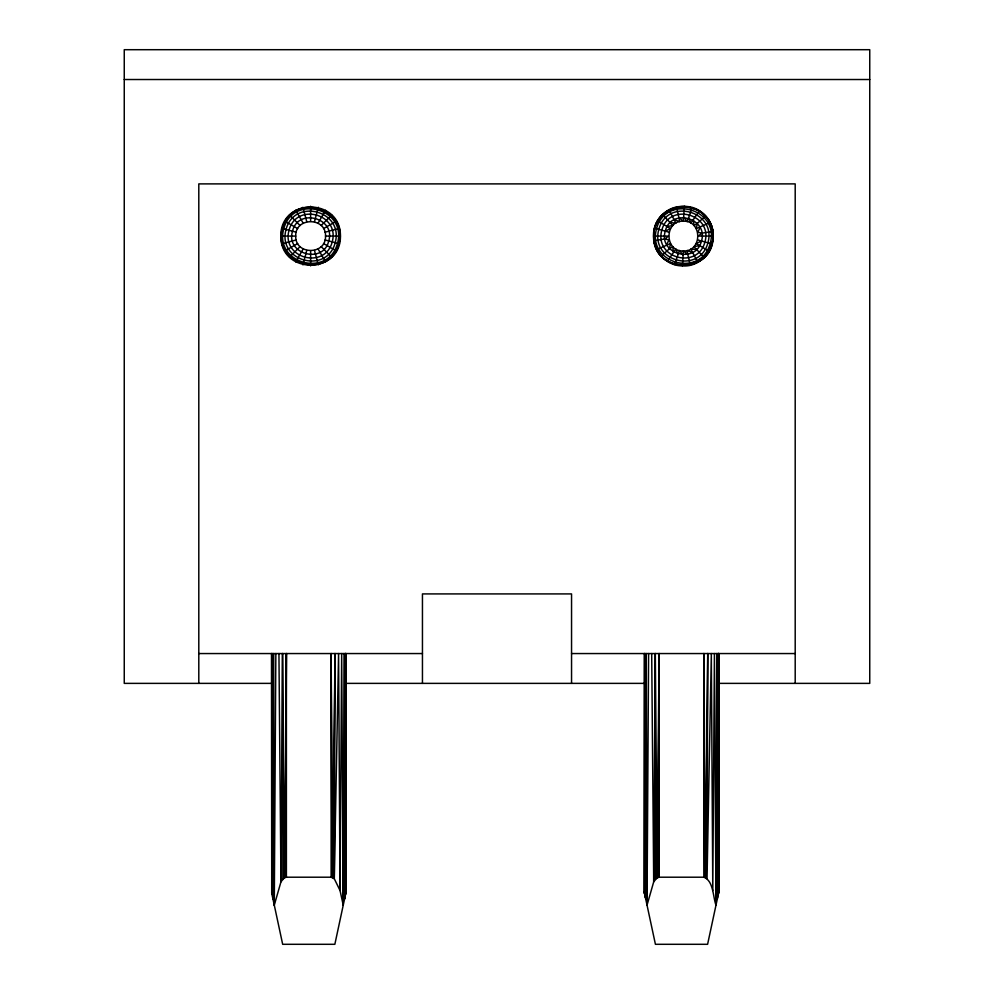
<?xml version="1.0" encoding="UTF-8"?>
<svg xmlns="http://www.w3.org/2000/svg" width="994" height="994" viewBox="0 0 994 994"><rect width="100%" height="100%" fill="white"/><g stroke="black" fill="none" stroke-linecap="round" stroke-linejoin="round"><path stroke-width="1.49" d="M271.921 894.165L271.996 653.555L273.002 899.16L273.487 653.555L274.282 905.174L280.954 881.827L282.532 653.555L284.185 877.951L280.954 881.827L278.941 653.555M345.452 894.849L345.527 653.555L345.415 681.362M345.8 893.246L345.527 653.555L344.794 897.905L344.036 653.555L343.241 905.174L340.035 890.5L338.581 653.555L334.282 878.733L340.035 890.5L341.675 653.555L343.241 905.174M346.036 653.555L345.9 892.724L346.036 892.115L334.854 944.3L282.669 944.3L271.722 893.184M651.691 653.555L653.704 881.827L656.935 877.951L655.282 653.555L653.704 881.827L647.032 905.174L646.237 653.555L645.752 899.16L644.746 653.555L644.671 894.165L644.236 892.115L644.472 893.246M718.202 894.849L718.277 653.555L718.165 681.362M718.724 892.413L718.786 653.555L718.55 893.246M644.472 893.184L655.419 944.3L707.604 944.3L718.786 892.115L718.65 892.724L718.786 653.555M271.486 653.555L271.722 893.246L271.996 653.555M285.725 877.267L286.396 653.555L284.185 877.951L286.396 877.205L331.126 877.205L334.282 878.733L334.99 653.555L332.667 877.565L331.126 653.555L331.126 877.205M644.373 892.724L644.746 653.555M658.475 877.267L659.146 653.555L656.935 877.951L659.146 877.205L703.876 877.205C713.692 880.982 712.872 896.874 715.991 905.174L716.786 653.555L717.544 897.905L718.277 653.555L718.65 892.724M703.876 877.205L703.876 653.555L705.417 877.565L707.74 653.555L707.032 878.733L711.331 653.555L712.785 890.5L714.425 653.555L715.991 905.174M274.282 905.174L275.847 653.555M285.154 877.429L286.396 653.555L286.396 877.205M647.032 905.174L648.597 653.555M657.904 877.429L659.146 653.555L659.146 877.205M333.487 878.05L334.99 653.555M706.237 878.05L707.74 653.555M690.308 265.075L687.736 254.327L683.375 250.985C664.228 251.706 664.228 220.444 683.375 221.165C702.522 220.444 702.522 251.706 683.375 250.985L682.406 265.883C707.703 267.945 723.234 233.863 705.454 216.033C688.83 195.768 652.288 209.871 653.555 236.075C652.785 273.984 713.406 275.686 713.195 236.075C714.177 210.877 680.107 196.352 662.638 214.654C643.777 231.54 657.096 266.032 682.406 265.883M676.442 207.075L679.014 217.823L683.375 221.165L684.344 206.267M280.805 236.075C280.407 197.359 340.843 197.359 340.445 236.075C340.843 274.791 280.407 274.791 280.805 236.075L295.715 236.075C294.994 216.928 326.256 216.928 325.535 236.075C326.256 255.222 294.994 255.222 295.715 236.075M657.717 220.892L670.465 228.62L665.272 231.117C658.078 254.042 695.962 264.578 701.478 241.033C708.672 218.108 670.788 207.572 665.272 231.117L654.611 228.198M661.296 256.117L669.471 248.686L670.465 243.53L656.785 249.569M705.454 216.033L697.279 223.464L696.285 228.62L709.964 222.581M302.909 264.876L306.761 250.476M318.341 207.274L314.489 221.674M682.766 254.837L679.511 250.476L674.578 264.566M683.984 217.313L687.239 221.674L692.172 207.584M654.574 228.359C660.886 199.707 705.864 199.707 712.176 228.359M712.176 243.791C705.864 272.443 660.886 272.443 654.574 243.791M666.639 244.574L668.974 239.939L664.837 238.995L653.915 240.722C661.631 280.917 722.949 266.467 711.741 226.893C698.807 190.985 644.485 208.802 655.009 245.257M700.111 227.576L697.776 232.211L701.913 233.155L712.835 231.428L711.741 226.893M295.715 261.894L303.17 248.985M318.08 223.165L325.535 210.256M667.359 261.236L675.92 248.985L677.833 254.004M688.917 218.146L690.83 223.165L699.391 210.914M289.54 257.16L300.076 246.624M321.174 225.526L331.71 214.99M664.837 238.995L668.465 236.075L653.555 236.075M701.913 233.155L698.285 236.075L713.195 236.075M697.279 223.464L693.924 225.526L693.452 220.246M669.471 248.686L672.826 246.624L673.298 251.904M284.806 250.985L297.715 243.53M323.535 228.62L336.444 221.165M712.139 243.952L701.478 241.033L696.285 243.53L709.033 251.258M281.824 243.791L296.224 239.939M325.026 232.211L339.426 228.359M667.222 226.52L672.826 225.526L662.638 214.654M699.527 245.63L693.924 246.624L704.112 257.496M124.25 79.52L869.75 79.52M325.535 236.075L340.445 236.075M198.8 653.555L422.45 653.555M571.55 653.555L795.2 653.555M271.797 683.375L124.25 683.375L124.25 49.7L869.75 49.7L869.75 683.375L717.544 683.375M344.794 683.375L644.547 683.375M670.316 222.594L675.92 223.165L669.024 209.933M696.434 249.556L690.83 248.985L697.726 262.217M281.824 228.359L296.224 232.211M325.026 239.939L339.426 243.791M697.776 239.939L701.478 241.033M665.272 231.117L668.974 232.211M674.342 219.624L679.511 221.674L679.014 217.823M692.408 252.526L687.239 250.476L687.736 254.327M284.806 221.165L297.715 228.62M323.535 243.53L336.444 250.985M289.54 214.99L300.076 225.526M331.71 257.16L321.174 246.624M295.715 210.256L303.17 223.165M325.535 261.894L318.08 248.985M709.517 222.805L712.325 231.503M654.425 240.647L657.233 249.345M306.761 221.674L302.909 207.274M314.489 250.476L318.341 264.876M644.311 892.438L644.236 653.555M703.876 653.555L704.721 877.304M331.126 653.555L331.971 877.304M718.277 653.555L718.351 894.165M655.282 653.555L655.605 879.118M345.527 653.555L345.601 894.165M282.532 653.555L282.855 879.118M795.2 683.375L795.2 183.89L198.8 183.89L198.8 683.375M571.55 683.375L571.55 593.915L422.45 593.915L422.45 683.375M310.625 206.255L310.625 221.165M310.625 250.985L310.625 265.895M272.741 893.271L272.729 897.905L272.716 893.271M344.545 894.525L344.533 899.16L344.52 894.525M645.491 893.271L645.479 897.905L645.466 893.271M717.295 894.525L717.283 899.16L717.27 894.525M282.308 228.483C272.083 265.149 329.461 280.519 338.942 243.667C349.167 207 291.789 191.631 282.308 228.483M283.75 228.868C274.046 263.671 328.505 278.258 337.5 243.281C347.204 208.479 292.745 193.892 283.75 228.868M286.036 229.49C277.164 261.323 326.989 274.667 335.214 242.66C344.086 210.827 294.261 197.483 286.036 229.49M289.018 230.285C281.215 258.254 325.001 269.983 332.232 241.865C340.035 213.896 296.249 202.167 289.018 230.285M292.497 231.217C285.377 254.265 323.398 264.454 328.753 240.933C335.873 217.885 297.852 207.696 292.497 231.217M656.537 228.732C646.696 263.41 700.969 278.407 710.213 243.418C720.054 208.74 665.781 193.743 656.537 228.732M658.823 229.353C649.815 261.074 699.478 274.804 707.927 242.797C716.935 211.076 667.272 197.346 658.823 229.353M661.805 230.173C653.89 258.042 697.527 270.107 704.945 241.977C712.86 214.108 669.223 202.043 661.805 230.173"/></g></svg>
